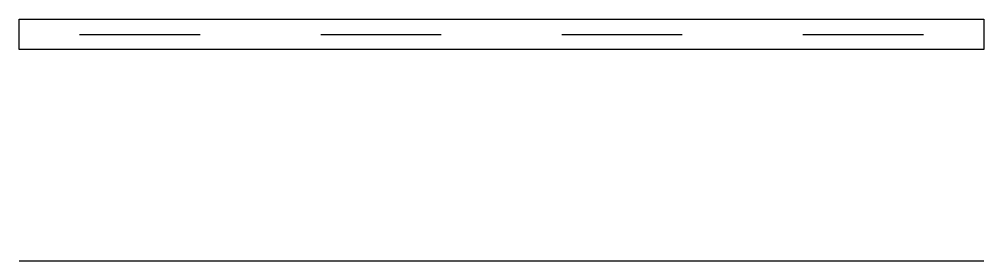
# Model space of a CAD drawing. Header units: metres. Extents: x 53891 to 55811, y 8025 to 8505.
import ezdxf

# ---------------------------------------------------------------- set-up
doc = ezdxf.new("R2010")
doc.units = ezdxf.units.M
doc.layers.add('LAYER2', color=2, linetype='Continuous')

msp = doc.modelspace()

# ---------------------------------------------------------------- linework, layer by layer
for points in [[(54010.52, 8474.51), (54250.52, 8474.51)], [(54490.52, 8474.51), (54730.52, 8474.51)], [(54970.52, 8474.51), (55210.52, 8474.51)], [(55450.52, 8474.51), (55690.52, 8474.51)], [(53890.52, 8024.51), (55810.52, 8024.51)]]:
    msp.add_lwpolyline(points)
at = {"layer": 'LAYER2'}
for p, q in [((53890.52, 8504.51), (55810.52, 8504.51)), ((53890.52, 8444.51), (53890.52, 8504.51)), ((55810.52, 8504.51), (55810.52, 8444.51)), ((55810.52, 8444.51), (53890.52, 8444.51))]:
    msp.add_line(p, q, dxfattribs=at)

doc.saveas('drawing.dxf')
